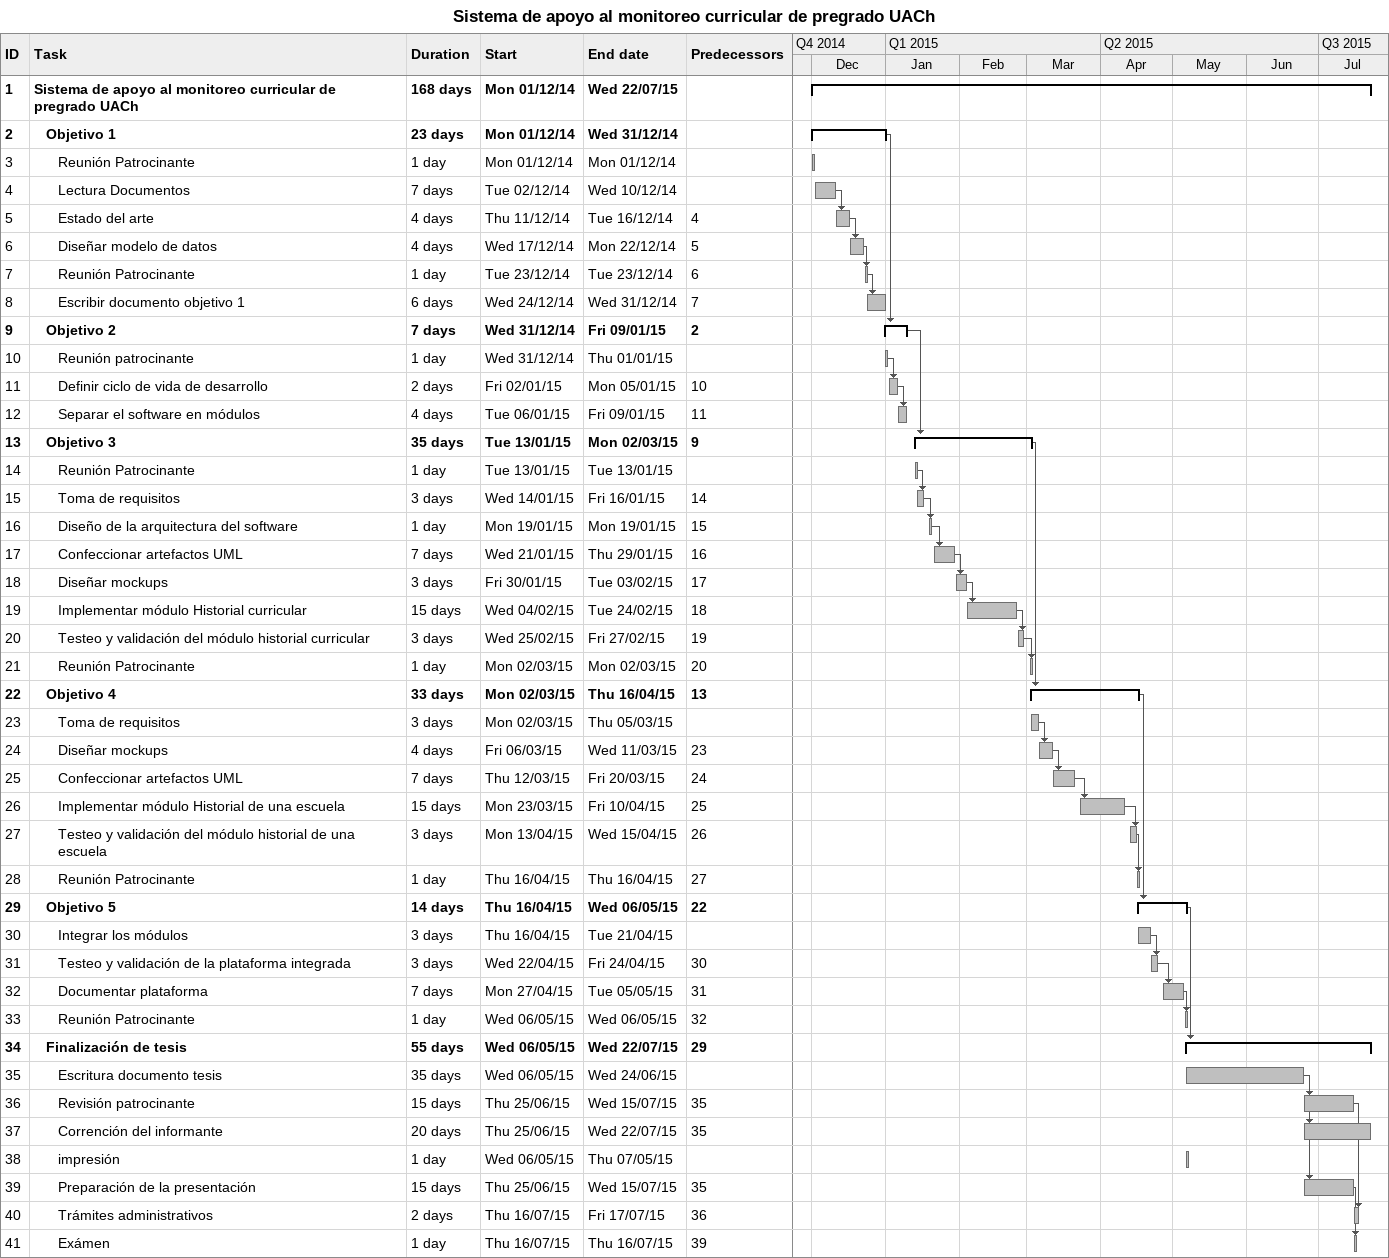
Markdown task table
Sistema de apoyo al monitoreo curricular de pregrado UACh

| ID | Level | Task | Duration | Start | Finish | Predecessors |
|---|---|---|---|---|---|---|
| 1 | 1 | **Sistema de apoyo al monitoreo curricular de pregrado UACh** | 168d | 2014-12-01 | 2015-07-22 |  |
| 2 | 2 | **Objetivo 1** | 23d | 2014-12-01 | 2014-12-31 |  |
| 3 | 3 | Reunión Patrocinante | 1d | 2014-12-01 | 2014-12-01 |  |
| 4 | 3 | Lectura Documentos | 7d | 2014-12-02 | 2014-12-10 |  |
| 5 | 3 | Estado del arte | 4d | 2014-12-11 | 2014-12-16 | 4 |
| 6 | 3 | Diseñar modelo de datos | 4d | 2014-12-17 | 2014-12-22 | 5 |
| 7 | 3 | Reunión Patrocinante | 1d | 2014-12-23 | 2014-12-23 | 6 |
| 8 | 3 | Escribir documento objetivo 1 | 6d | 2014-12-24 | 2014-12-31 | 7 |
| 9 | 2 | **Objetivo 2** | 7d | 2014-12-31 | 2015-01-09 | 2 |
| 10 | 3 | Reunión patrocinante | 1d | 2014-12-31 | 2015-01-01 |  |
| 11 | 3 | Definir ciclo de vida de desarrollo | 2d | 2015-01-02 | 2015-01-05 | 10 |
| 12 | 3 | Separar el software en módulos | 4d | 2015-01-06 | 2015-01-09 | 11 |
| 13 | 2 | **Objetivo 3** | 35d | 2015-01-13 | 2015-03-02 | 9 |
| 14 | 3 | Reunión Patrocinante | 1d | 2015-01-13 | 2015-01-13 |  |
| 15 | 3 | Toma de requisitos | 3d | 2015-01-14 | 2015-01-16 | 14 |
| 16 | 3 | Diseño de la arquitectura del software | 1d | 2015-01-19 | 2015-01-19 | 15 |
| 17 | 3 | Confeccionar artefactos UML | 7d | 2015-01-21 | 2015-01-29 | 16 |
| 18 | 3 | Diseñar mockups | 3d | 2015-01-30 | 2015-02-03 | 17 |
| 19 | 3 | Implementar módulo Historial curricular | 15d | 2015-02-04 | 2015-02-24 | 18 |
| 20 | 3 | Testeo y validación del módulo historial curricular | 3d | 2015-02-25 | 2015-02-27 | 19 |
| 21 | 3 | Reunión Patrocinante | 1d | 2015-03-02 | 2015-03-02 | 20 |
| 22 | 2 | **Objetivo 4** | 33d | 2015-03-02 | 2015-04-16 | 13 |
| 23 | 3 | Toma de requisitos | 3d | 2015-03-02 | 2015-03-05 |  |
| 24 | 3 | Diseñar mockups | 4d | 2015-03-06 | 2015-03-11 | 23 |
| 25 | 3 | Confeccionar artefactos UML | 7d | 2015-03-12 | 2015-03-20 | 24 |
| 26 | 3 | Implementar módulo Historial de una escuela | 15d | 2015-03-23 | 2015-04-10 | 25 |
| 27 | 3 | Testeo y validación del módulo historial de una escuela | 3d | 2015-04-13 | 2015-04-15 | 26 |
| 28 | 3 | Reunión Patrocinante | 1d | 2015-04-16 | 2015-04-16 | 27 |
| 29 | 2 | **Objetivo 5** | 14d | 2015-04-16 | 2015-05-06 | 22 |
| 30 | 3 | Integrar los módulos | 3d | 2015-04-16 | 2015-04-21 |  |
| 31 | 3 | Testeo y validación de la plataforma integrada | 3d | 2015-04-22 | 2015-04-24 | 30 |
| 32 | 3 | Documentar plataforma | 7d | 2015-04-27 | 2015-05-05 | 31 |
| 33 | 3 | Reunión Patrocinante | 1d | 2015-05-06 | 2015-05-06 | 32 |
| 34 | 2 | **Finalización de tesis** | 55d | 2015-05-06 | 2015-07-22 | 29 |
| 35 | 3 | Escritura documento tesis | 35d | 2015-05-06 | 2015-06-24 |  |
| 36 | 3 | Revisión patrocinante | 15d | 2015-06-25 | 2015-07-15 | 35 |
| 37 | 3 | Corrención del informante | 20d | 2015-06-25 | 2015-07-22 | 35 |
| 38 | 3 | impresión | 1d | 2015-05-06 | 2015-05-07 |  |
| 39 | 3 | Preparación de la presentación | 15d | 2015-06-25 | 2015-07-15 | 35 |
| 40 | 3 | Trámites administrativos | 2d | 2015-07-16 | 2015-07-17 | 36 |
| 41 | 3 | Exámen | 1d | 2015-07-16 | 2015-07-16 | 39 |
